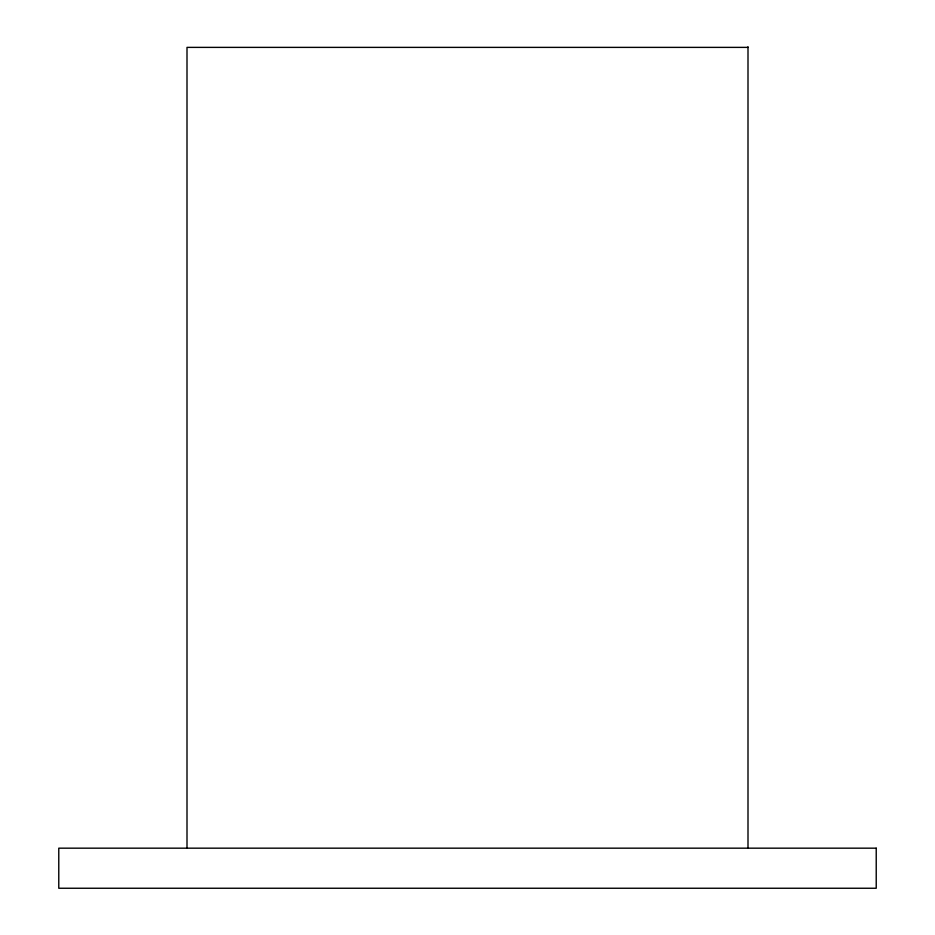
<?xml version="1.0" encoding="UTF-8"?>
<svg xmlns="http://www.w3.org/2000/svg" width="935" height="935" viewBox="0 0 935 935"><rect width="100%" height="100%" fill="white"/><g stroke="black" fill="none" stroke-linecap="round" stroke-linejoin="round"><path stroke-width="1.4" d="M748 47.381L187 47.381L187 848.174M748 46.75L748 848.174M876.224 848.174L58.776 848.174L58.776 888.25L876.224 888.25L876.224 848.174"/></g></svg>
